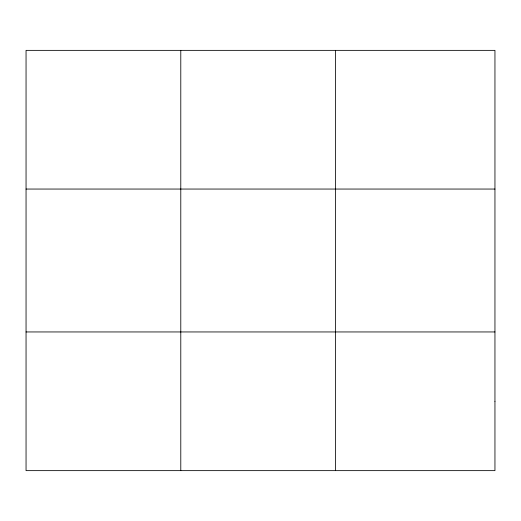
<?xml version="1.0" encoding="UTF-8"?>
<svg xmlns="http://www.w3.org/2000/svg" width="521" height="521" viewBox="0 0 521 521"><rect width="100%" height="100%" fill="white"/><g stroke="black" fill="none" stroke-linecap="round" stroke-linejoin="round"><path stroke-width="0.78" d="M180.787 470.639L180.787 50.361M335.524 470.639L335.524 50.361M26.05 189.051L494.95 189.051M26.05 331.949L494.95 331.949M494.95 401.294L494.95 470.639L26.05 470.639L26.05 50.361L494.95 50.361L494.95 401.294"/></g></svg>
